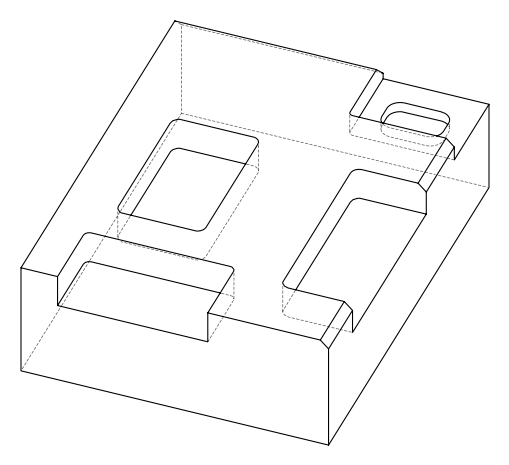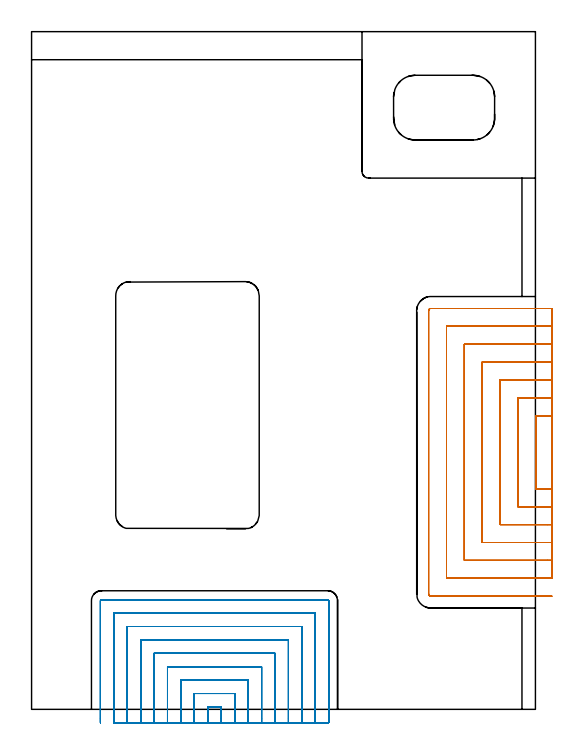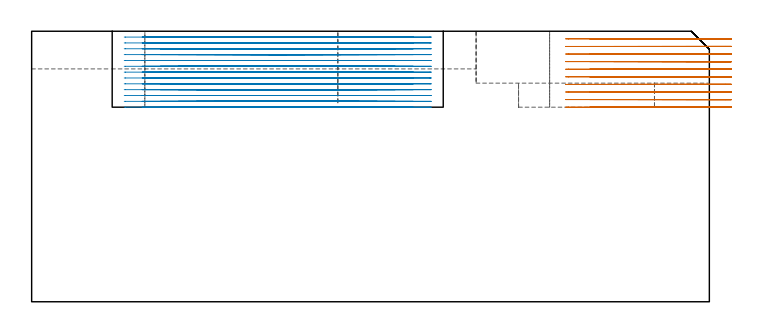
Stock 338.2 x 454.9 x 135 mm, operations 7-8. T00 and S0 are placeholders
(PLAN: 8 operations, 4 tool changes, 242.4 min)
(1 AREA_MILL | FG_CHAMFER_SURFACE | UGT0205_001 | 2.35 min | 2975 mm3)
(2 AREA_MILL_1 | FG_CHAMFER_SURFACE_1 | UGT0205_001 | 2.72 min | 3660 mm3)
(3 AREA_MILL_2 | FG_CHAMFER_SURFACE_2 | UGT0205_001 | 12.74 min | 40567 mm3)
(4 MILL_CORNER_NOTCH_RECTANGULAR | CORNER_NOTCH_RECTANGULAR | NXT0201_009 | Follow Part, ap 2, ae 75% | 60.61 min | 294671 mm3)
(5 MILL_RECTANGULAR_POCKET | POCKET_RECTANGULAR_STRAIGHT | UGT0201_006 | Follow Part, ap 7, ae 75% | 0.74 min | 33139 mm3)
(6 MILL_RECTANGULAR_POCKET_1 | POCKET_RECTANGULAR_STRAIGHT_1 | NXT0201_012 | Follow Part, ap 4, ae 75% | 27.1 min | 602732 mm3)
(7 MILL_SLOT | SLOT_PARTIAL_RECTANGULAR | NXT0201_012 | Follow Part, ap 4, ae 75% | 60.02 min | 629794 mm3)
(8 MILL_SLOT_1 | SLOT_PARTIAL_RECTANGULAR_1 | NXT0201_011 | Follow Part, ap 3, ae 75% | 76.08 min | 497582 mm3)
(TOOL UGT0205_001 | Chamfer Mill 20 x 3 x 45 deg. | D20 FL50 Z2)
(TOOL NXT0201_009 | ENDMILL 8mm [2P460-0800-NA 1630] | D8 FL26 Z6)
(TOOL UGT0201_006 | End Mill 28 mm | D28 FL25 Z2)
(TOOL NXT0201_012 | ENDMILL 16mm [2P460-1600-NA 1630] | D16 FL38 Z6)
(TOOL NXT0201_011 | ENDMILL 12mm [2P460-1200-NA 1630] | D12 FL38 Z6)
(OP 7 MILL_SLOT)
G17 G21 G94 G90
T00 M6
G54
G17 G0 G90 X349.2 Y197.1 S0 M3
G43 Z145. H1
Z131.21
G94 G1 X346.2 F250.
X338.5 F500.
Y148.
X346.2
X349.2 F250.
Y209.1
X346.2
X326.5 F500.
Y136.
X346.2
X349.2 F250.
Y221.1
X346.2
X314.5 F500.
Y124.
X346.2
X349.2 F250.
Y233.1
X346.2
X302.5 F500.
Y112.
X346.2
X349.2 F250.
Y245.1
X346.2
X290.5 F500.
Y100.
X346.2
X349.2 F250.
Y257.1
X346.2
X278.5 F500.
Y88.
X346.2
X349.2 F250.
Y269.1
X346.2
X268. F500.
G3 X266.5 Y267.6 R1.5
G1 Y77.5
G3 X268. Y76. R1.5
G1 X346.2
X349.2 F250.
G0 Y197.1 Z127.42
G1 X346.2
X338.5 F500.
Y148.
X346.2
X349.2 F250.
Y209.1
X346.2
X326.5 F500.
Y136.
X346.2
X349.2 F250.
Y221.1
X346.2
X314.5 F500.
Y124.
X346.2
X349.2 F250.
Y233.1
X346.2
X302.5 F500.
Y112.
X346.2
X349.2 F250.
Y245.1
X346.2
X290.5 F500.
Y100.
X346.2
X349.2 F250.
Y257.1
X346.2
X278.5 F500.
Y88.
X346.2
X349.2 F250.
Y269.1
X346.2
X268. F500.
G3 X266.5 Y267.6 R1.5
G1 Y77.5
G3 X268. Y76. R1.5
G1 X346.2
X349.2 F250.
G0 Y197.1 Z123.63
G1 X346.2
X338.5 F500.
Y148.
X346.2
X349.2 F250.
Y209.1
X346.2
X326.5 F500.
Y136.
X346.2
X349.2 F250.
Y221.1
X346.2
X314.5 F500.
Y124.
X346.2
X349.2 F250.
Y233.1
X346.2
X302.5 F500.
Y112.
X346.2
X349.2 F250.
Y245.1
X346.2
X290.5 F500.
Y100.
X346.2
X349.2 F250.
Y257.1
X346.2
X278.5 F500.
Y88.
X346.2
X349.2 F250.
Y269.1
X346.2
X268. F500.
G3 X266.5 Y267.6 R1.5
G1 Y77.5
G3 X268. Y76. R1.5
G1 X346.2
X349.2 F250.
G0 Y197.1 Z119.84
G1 X346.2
X338.5 F500.
Y148.
X346.2
X349.2 F250.
Y209.1
X346.2
X326.5 F500.
Y136.
X346.2
X349.2 F250.
Y221.1
X346.2
X314.5 F500.
Y124.
X346.2
X349.2 F250.
Y233.1
X346.2
X302.5 F500.
Y112.
X346.2
X349.2 F250.
Y245.1
X346.2
X290.5 F500.
Y100.
X346.2
X349.2 F250.
Y257.1
X346.2
X278.5 F500.
Y88.
X346.2
X349.2 F250.
Y269.1
X346.2
X268. F500.
G3 X266.5 Y267.6 R1.5
G1 Y77.5
G3 X268. Y76. R1.5
G1 X346.2
X349.2 F250.
G0 Y197.1 Z116.05
G1 X346.2
X338.5 F500.
Y148.
X346.2
X349.2 F250.
Y209.1
X346.2
X326.5 F500.
Y136.
X346.2
X349.2 F250.
Y221.1
X346.2
X314.5 F500.
Y124.
X346.2
X349.2 F250.
Y233.1
X346.2
X302.5 F500.
Y112.
X346.2
X349.2 F250.
Y245.1
X346.2
X290.5 F500.
Y100.
X346.2
X349.2 F250.
Y257.1
X346.2
X278.5 F500.
Y88.
X346.2
X349.2 F250.
Y269.1
X346.2
X268. F500.
G3 X266.5 Y267.6 R1.5
G1 Y77.5
G3 X268. Y76. R1.5
G1 X346.2
X349.2 F250.
G0 Y197.1 Z112.26
G1 X346.2
X338.5 F500.
Y148.
X346.2
X349.2 F250.
Y209.1
X346.2
X326.5 F500.
Y136.
X346.2
X349.2 F250.
Y221.1
X346.2
X314.5 F500.
Y124.
X346.2
X349.2 F250.
Y233.1
X346.2
X302.5 F500.
Y112.
X346.2
X349.2 F250.
Y245.1
X346.2
X290.5 F500.
Y100.
X346.2
X349.2 F250.
Y257.1
X346.2
X278.5 F500.
Y88.
X346.2
X349.2 F250.
Y269.1
X346.2
X268. F500.
G3 X266.5 Y267.6 R1.5
G1 Y77.5
G3 X268. Y76. R1.5
G1 X346.2
X349.2 F250.
G0 Y197.1 Z108.47
G1 X346.2
X338.5 F500.
Y148.
X346.2
X349.2 F250.
Y209.1
X346.2
X326.5 F500.
Y136.
X346.2
X349.2 F250.
Y221.1
X346.2
X314.5 F500.
Y124.
X346.2
X349.2 F250.
Y233.1
X346.2
X302.5 F500.
Y112.
X346.2
X349.2 F250.
Y245.1
X346.2
X290.5 F500.
Y100.
X346.2
X349.2 F250.
Y257.1
X346.2
X278.5 F500.
Y88.
X346.2
X349.2 F250.
Y269.1
X346.2
X268. F500.
G3 X266.5 Y267.6 R1.5
G1 Y77.5
G3 X268. Y76. R1.5
G1 X346.2
X349.2 F250.
G0 Y197.1 Z104.68
G1 X346.2
X338.5 F500.
Y148.
X346.2
X349.2 F250.
Y209.1
X346.2
X326.5 F500.
Y136.
X346.2
X349.2 F250.
Y221.1
X346.2
X314.5 F500.
Y124.
X346.2
X349.2 F250.
Y233.1
X346.2
X302.5 F500.
Y112.
X346.2
X349.2 F250.
Y245.1
X346.2
X290.5 F500.
Y100.
X346.2
X349.2 F250.
Y257.1
X346.2
X278.5 F500.
Y88.
X346.2
X349.2 F250.
Y269.1
X346.2
X268. F500.
G3 X266.5 Y267.6 R1.5
G1 Y77.5
G3 X268. Y76. R1.5
G1 X346.2
X349.2 F250.
G0 Y197.1 Z100.89
G1 X346.2
X338.5 F500.
Y148.
X346.2
X349.2 F250.
Y209.1
X346.2
X326.5 F500.
Y136.
X346.2
X349.2 F250.
Y221.1
X346.2
X314.5 F500.
Y124.
X346.2
X349.2 F250.
Y233.1
X346.2
X302.5 F500.
Y112.
X346.2
X349.2 F250.
Y245.1
X346.2
X290.5 F500.
Y100.
X346.2
X349.2 F250.
Y257.1
X346.2
X278.5 F500.
Y88.
X346.2
X349.2 F250.
Y269.1
X346.2
X268. F500.
G3 X266.5 Y267.6 R1.5
G1 Y77.5
G3 X268. Y76. R1.5
G1 X346.2
X349.2 F250.
G0 Y197.1 Z97.1
G1 X346.2
X338.5 F500.
Y148.
X346.2
X349.2 F250.
Y209.1
X346.2
X326.5 F500.
Y136.
X346.2
X349.2 F250.
Y221.1
X346.2
X314.5 F500.
Y124.
X346.2
X349.2 F250.
Y233.1
X346.2
X302.5 F500.
Y112.
X346.2
X349.2 F250.
Y245.1
X346.2
X290.5 F500.
Y100.
X346.2
X349.2 F250.
Y257.1
X346.2
X278.5 F500.
Y88.
X346.2
X349.2 F250.
Y269.1
X346.2
X268. F500.
G3 X266.5 Y267.6 R1.5
G1 Y77.5
G3 X268. Y76. R1.5
G1 X346.2
X349.2 F250.
G0 Z145.
M5
M2
(OP 8 MILL_SLOT_1)
G17 G21 G94 G90
T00 M6
G54
G17 G0 G90 X127.4 Y-9. S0 M3
G43 Z145. H1
Z132.085
G94 G1 Y-6. F250.
Y1.6 F500.
X118.2
Y-6.
Y-9. F250.
X136.4
Y-6.
Y10.6 F500.
X109.2
Y-6.
Y-9. F250.
X145.4
Y-6.
Y19.6 F500.
X100.2
Y-6.
Y-9. F250.
X154.4
Y-6.
Y28.6 F500.
X91.2
Y-6.
Y-9. F250.
X163.4
Y-6.
Y37.6 F500.
X82.2
Y-6.
Y-9. F250.
X172.4
Y-6.
Y46.6 F500.
X73.2
Y-6.
Y-9. F250.
X181.4
Y-6.
Y55.6 F500.
X64.2
Y-6.
Y-9. F250.
X190.4
Y-6.
Y64.6 F500.
X55.2
Y-6.
Y-9. F250.
X199.4
Y-6.
Y73. F500.
G3 X198.8 Y73.6 R0.6
G1 X46.8
G3 X46.2 Y73. R0.6
G1 Y-6.
Y-9. F250.
G0 X127.4 Z129.169
G1 Y-6.
Y1.6 F500.
X118.2
Y-6.
Y-9. F250.
X136.4
Y-6.
Y10.6 F500.
X109.2
Y-6.
Y-9. F250.
X145.4
Y-6.
Y19.6 F500.
X100.2
Y-6.
Y-9. F250.
X154.4
Y-6.
Y28.6 F500.
X91.2
Y-6.
Y-9. F250.
X163.4
Y-6.
Y37.6 F500.
X82.2
Y-6.
Y-9. F250.
X172.4
Y-6.
Y46.6 F500.
X73.2
Y-6.
Y-9. F250.
X181.4
Y-6.
Y55.6 F500.
X64.2
Y-6.
Y-9. F250.
X190.4
Y-6.
Y64.6 F500.
X55.2
Y-6.
Y-9. F250.
X199.4
Y-6.
Y73. F500.
G3 X198.8 Y73.6 R0.6
G1 X46.8
G3 X46.2 Y73. R0.6
G1 Y-6.
Y-9. F250.
G0 X127.4 Z126.254
G1 Y-6.
Y1.6 F500.
X118.2
Y-6.
Y-9. F250.
X136.4
Y-6.
Y10.6 F500.
X109.2
Y-6.
Y-9. F250.
X145.4
Y-6.
Y19.6 F500.
X100.2
Y-6.
Y-9. F250.
X154.4
Y-6.
Y28.6 F500.
X91.2
Y-6.
Y-9. F250.
X163.4
Y-6.
Y37.6 F500.
X82.2
Y-6.
Y-9. F250.
X172.4
Y-6.
Y46.6 F500.
X73.2
Y-6.
Y-9. F250.
X181.4
Y-6.
Y55.6 F500.
X64.2
Y-6.
Y-9. F250.
X190.4
Y-6.
Y64.6 F500.
X55.2
Y-6.
Y-9. F250.
X199.4
Y-6.
Y73. F500.
G3 X198.8 Y73.6 R0.6
G1 X46.8
G3 X46.2 Y73. R0.6
G1 Y-6.
Y-9. F250.
G0 X127.4 Z123.338
G1 Y-6.
Y1.6 F500.
X118.2
Y-6.
Y-9. F250.
X136.4
Y-6.
Y10.6 F500.
X109.2
Y-6.
Y-9. F250.
X145.4
Y-6.
Y19.6 F500.
X100.2
Y-6.
Y-9. F250.
X154.4
Y-6.
Y28.6 F500.
X91.2
Y-6.
Y-9. F250.
X163.4
Y-6.
Y37.6 F500.
X82.2
Y-6.
Y-9. F250.
X172.4
Y-6.
Y46.6 F500.
X73.2
Y-6.
Y-9. F250.
X181.4
Y-6.
Y55.6 F500.
X64.2
Y-6.
Y-9. F250.
X190.4
Y-6.
Y64.6 F500.
X55.2
Y-6.
Y-9. F250.
X199.4
Y-6.
Y73. F500.
G3 X198.8 Y73.6 R0.6
G1 X46.8
G3 X46.2 Y73. R0.6
G1 Y-6.
Y-9. F250.
G0 X127.4 Z120.423
G1 Y-6.
Y1.6 F500.
X118.2
Y-6.
Y-9. F250.
X136.4
Y-6.
Y10.6 F500.
X109.2
Y-6.
Y-9. F250.
X145.4
Y-6.
Y19.6 F500.
X100.2
Y-6.
Y-9. F250.
X154.4
Y-6.
Y28.6 F500.
X91.2
Y-6.
Y-9. F250.
X163.4
Y-6.
Y37.6 F500.
X82.2
Y-6.
Y-9. F250.
X172.4
Y-6.
Y46.6 F500.
X73.2
Y-6.
Y-9. F250.
X181.4
Y-6.
Y55.6 F500.
X64.2
Y-6.
Y-9. F250.
X190.4
Y-6.
Y64.6 F500.
X55.2
Y-6.
Y-9. F250.
X199.4
Y-6.
Y73. F500.
G3 X198.8 Y73.6 R0.6
G1 X46.8
G3 X46.2 Y73. R0.6
G1 Y-6.
Y-9. F250.
G0 X127.4 Z117.508
G1 Y-6.
Y1.6 F500.
X118.2
Y-6.
Y-9. F250.
X136.4
Y-6.
Y10.6 F500.
X109.2
Y-6.
Y-9. F250.
X145.4
Y-6.
Y19.6 F500.
X100.2
Y-6.
Y-9. F250.
X154.4
Y-6.
Y28.6 F500.
X91.2
Y-6.
Y-9. F250.
X163.4
Y-6.
Y37.6 F500.
X82.2
Y-6.
Y-9. F250.
X172.4
Y-6.
Y46.6 F500.
X73.2
Y-6.
Y-9. F250.
X181.4
Y-6.
Y55.6 F500.
X64.2
Y-6.
Y-9. F250.
X190.4
Y-6.
Y64.6 F500.
X55.2
Y-6.
Y-9. F250.
X199.4
Y-6.
Y73. F500.
G3 X198.8 Y73.6 R0.6
G1 X46.8
G3 X46.2 Y73. R0.6
G1 Y-6.
Y-9. F250.
G0 X127.4 Z114.592
G1 Y-6.
Y1.6 F500.
X118.2
Y-6.
Y-9. F250.
X136.4
Y-6.
Y10.6 F500.
X109.2
Y-6.
Y-9. F250.
X145.4
Y-6.
Y19.6 F500.
X100.2
Y-6.
Y-9. F250.
X154.4
Y-6.
Y28.6 F500.
X91.2
Y-6.
Y-9. F250.
X163.4
Y-6.
Y37.6 F500.
X82.2
Y-6.
Y-9. F250.
X172.4
Y-6.
Y46.6 F500.
X73.2
Y-6.
Y-9. F250.
X181.4
Y-6.
Y55.6 F500.
X64.2
Y-6.
Y-9. F250.
X190.4
Y-6.
Y64.6 F500.
X55.2
Y-6.
Y-9. F250.
X199.4
Y-6.
Y73. F500.
G3 X198.8 Y73.6 R0.6
G1 X46.8
G3 X46.2 Y73. R0.6
G1 Y-6.
Y-9. F250.
G0 X127.4 Z111.677
G1 Y-6.
Y1.6 F500.
X118.2
Y-6.
Y-9. F250.
X136.4
Y-6.
Y10.6 F500.
X109.2
Y-6.
Y-9. F250.
X145.4
Y-6.
Y19.6 F500.
X100.2
Y-6.
Y-9. F250.
X154.4
Y-6.
Y28.6 F500.
X91.2
Y-6.
Y-9. F250.
X163.4
Y-6.
Y37.6 F500.
X82.2
Y-6.
Y-9. F250.
X172.4
Y-6.
Y46.6 F500.
X73.2
Y-6.
Y-9. F250.
X181.4
Y-6.
Y55.6 F500.
X64.2
Y-6.
Y-9. F250.
X190.4
Y-6.
Y64.6 F500.
X55.2
Y-6.
Y-9. F250.
X199.4
Y-6.
Y73. F500.
G3 X198.8 Y73.6 R0.6
G1 X46.8
G3 X46.2 Y73. R0.6
G1 Y-6.
Y-9. F250.
G0 X127.4 Z108.762
G1 Y-6.
Y1.6 F500.
X118.2
Y-6.
Y-9. F250.
X136.4
Y-6.
Y10.6 F500.
X109.2
Y-6.
Y-9. F250.
X145.4
Y-6.
Y19.6 F500.
X100.2
Y-6.
Y-9. F250.
X154.4
Y-6.
Y28.6 F500.
X91.2
Y-6.
Y-9. F250.
X163.4
Y-6.
Y37.6 F500.
X82.2
Y-6.
Y-9. F250.
X172.4
Y-6.
Y46.6 F500.
X73.2
Y-6.
Y-9. F250.
X181.4
Y-6.
Y55.6 F500.
X64.2
Y-6.
Y-9. F250.
X190.4
Y-6.
Y64.6 F500.
X55.2
Y-6.
Y-9. F250.
X199.4
Y-6.
Y73. F500.
G3 X198.8 Y73.6 R0.6
G1 X46.8
G3 X46.2 Y73. R0.6
G1 Y-6.
Y-9. F250.
G0 X127.4 Z105.846
G1 Y-6.
Y1.6 F500.
X118.2
Y-6.
Y-9. F250.
X136.4
Y-6.
Y10.6 F500.
X109.2
Y-6.
Y-9. F250.
X145.4
Y-6.
Y19.6 F500.
X100.2
Y-6.
Y-9. F250.
X154.4
Y-6.
Y28.6 F500.
X91.2
Y-6.
Y-9. F250.
X163.4
Y-6.
Y37.6 F500.
X82.2
Y-6.
Y-9. F250.
X172.4
Y-6.
Y46.6 F500.
X73.2
Y-6.
Y-9. F250.
X181.4
Y-6.
Y55.6 F500.
X64.2
Y-6.
Y-9. F250.
X190.4
Y-6.
Y64.6 F500.
X55.2
Y-6.
Y-9. F250.
X199.4
Y-6.
Y73. F500.
G3 X198.8 Y73.6 R0.6
G1 X46.8
G3 X46.2 Y73. R0.6
G1 Y-6.
Y-9. F250.
G0 X127.4 Z102.931
G1 Y-6.
Y1.6 F500.
X118.2
Y-6.
Y-9. F250.
X136.4
Y-6.
Y10.6 F500.
X109.2
Y-6.
Y-9. F250.
X145.4
Y-6.
Y19.6 F500.
X100.2
Y-6.
Y-9. F250.
X154.4
Y-6.
Y28.6 F500.
X91.2
Y-6.
Y-9. F250.
X163.4
Y-6.
Y37.6 F500.
X82.2
Y-6.
Y-9. F250.
X172.4
Y-6.
Y46.6 F500.
X73.2
Y-6.
Y-9. F250.
X181.4
Y-6.
Y55.6 F500.
X64.2
Y-6.
Y-9. F250.
X190.4
Y-6.
Y64.6 F500.
X55.2
Y-6.
Y-9. F250.
X199.4
Y-6.
Y73. F500.
G3 X198.8 Y73.6 R0.6
G1 X46.8
G3 X46.2 Y73. R0.6
G1 Y-6.
Y-9. F250.
G0 X127.4 Z100.015
G1 Y-6.
Y1.6 F500.
X118.2
Y-6.
Y-9. F250.
X136.4
Y-6.
Y10.6 F500.
X109.2
Y-6.
Y-9. F250.
X145.4
Y-6.
Y19.6 F500.
X100.2
Y-6.
Y-9. F250.
X154.4
Y-6.
Y28.6 F500.
X91.2
Y-6.
Y-9. F250.
X163.4
Y-6.
Y37.6 F500.
X82.2
Y-6.
Y-9. F250.
X172.4
Y-6.
Y46.6 F500.
X73.2
Y-6.
Y-9. F250.
X181.4
Y-6.
Y55.6 F500.
X64.2
Y-6.
Y-9. F250.
X190.4
Y-6.
Y64.6 F500.
X55.2
Y-6.
Y-9. F250.
X199.4
Y-6.
Y73. F500.
G3 X198.8 Y73.6 R0.6
G1 X46.8
G3 X46.2 Y73. R0.6
G1 Y-6.
Y-9. F250.
G0 X127.4 Z97.1
G1 Y-6.
Y1.6 F500.
X118.2
Y-6.
Y-9. F250.
X136.4
Y-6.
Y10.6 F500.
X109.2
Y-6.
Y-9. F250.
X145.4
Y-6.
Y19.6 F500.
X100.2
Y-6.
Y-9. F250.
X154.4
Y-6.
Y28.6 F500.
X91.2
Y-6.
Y-9. F250.
X163.4
Y-6.
Y37.6 F500.
X82.2
Y-6.
Y-9. F250.
X172.4
Y-6.
Y46.6 F500.
X73.2
Y-6.
Y-9. F250.
X181.4
Y-6.
Y55.6 F500.
X64.2
Y-6.
Y-9. F250.
X190.4
Y-6.
Y64.6 F500.
X55.2
Y-6.
Y-9. F250.
X199.4
Y-6.
Y73. F500.
G3 X198.8 Y73.6 R0.6
G1 X46.8
G3 X46.2 Y73. R0.6
G1 Y-6.
Y-9. F250.
G0 Z145.
M5
M2
